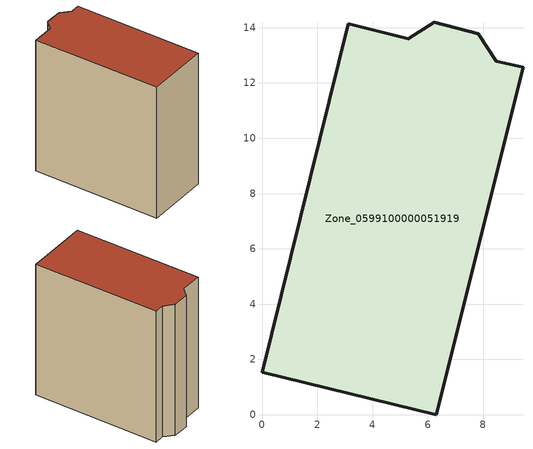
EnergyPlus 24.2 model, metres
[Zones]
Zone_0599100000051919
 floor ground (C_G): 6.3,0 0,1.54 3.12,14.15 5.28,13.61 6.23,14.2 7.82,13.79 8.47,12.79 9.44,12.57 z0
 wall outside (C_F): 0,1.54 6.3,0 9.44,12.57 8.47,12.79 7.82,13.79 6.23,14.2 5.28,13.61 3.12,14.15 0,1.54 z0:14.03
 roof outside (C_R): 5.28,13.61 3.12,14.15 0,1.54 6.3,0 9.44,12.57 8.47,12.79 7.82,13.79 6.23,14.2 z14.03
[BUILDING]
Pand.0599100000051919: North Axis=0; Terrain=City; Loads Convergence Tolerance Value=0.04; Temperature Convergence Tolerance Value=0.4; Solar Distribution=FullExterior; Maximum Number of Warmup Days=25; Minimum Number of Warmup Days=1
[Site:Location]
Rotterdam.The.Hague.AP_ZH_NLD Design_Conditions: Latitude=51.96; Longitude=4.45; Time Zone=1; Elevation=-4.5
[SITE:GROUNDTEMPERATURE:BUILDINGSURFACE]
18, 18, 18, 18, 18, 18, 18, 18, 18, 18, 18, 18
[MATERIAL] Thermal Absorptance=0.9; Solar Absorptance=0.7; Visible Absorptance=0.7
Name | Roughness | Thickness | Conductivity | Density | Specific Heat
G.TI.1946 | MediumSmooth | 0.15 | 1 | 540 | 1210
F.TI.1946 | Rough | 0.3 | 0.857143 | 1920 | 840
R.TI.1946 | MediumRough | 0.2 | 0.1 | 1500 | 1000
[CONSTRUCTION]
C_G: G.TI.1946
C_F: F.TI.1946
C_R: R.TI.1946
[ZONE]
Zone_0599100000051919: Type=1; Multiplier=1; Ceiling Height=Autocalculate; Volume=Autocalculate; Floor Area=autocalculate; Part of Total Floor Area=Yes
[ZONEINFILTRATION:DESIGNFLOWRATE]
Infil_Zone_0599100000051919: Zone or ZoneList or Space or SpaceList=Zone_0599100000051919; Schedule=AlwaysOn; Design Flow Rate Calculation Method=Flow/Area; Flow Rate per Floor Area=0.003; Constant Term Coefficient=1; Temperature Term Coefficient=0; Velocity Term Coefficient=0; Velocity Squared Term Coefficient=0
[HVACTEMPLATE:ZONE:IDEALLOADSAIRSYSTEM]
Zone_0599100000051919: Maximum Heating Supply Air Temperature=50; Minimum Cooling Supply Air Temperature=13; Maximum Heating Supply Air Humidity Ratio=0.0156; Minimum Cooling Supply Air Humidity Ratio=0.0077; Heating Limit=NoLimit; Cooling Limit=NoLimit; Dehumidification Control Type=ConstantSensibleHeatRatio; Cooling Sensible Heat Ratio=0.7; Dehumidification Setpoint=60; Humidification Control Type=None; Humidification Setpoint=30; Outdoor Air Method=None; Outdoor Air Flow Rate per Person=0.00944; Outdoor Air Flow Rate per Zone Floor Area=0; Outdoor Air Flow Rate per Zone=0; Demand Controlled Ventilation Type=None; Outdoor Air Economizer Type=NoEconomizer; Heat Recovery Type=None; Sensible Heat Recovery Effectiveness=0.7; Latent Heat Recovery Effectiveness=0.65
[ZONECONTROL:THERMOSTAT]
ThermostatControl_Zone_0599100000051919: Zone or ZoneList=Zone_0599100000051919; Control Type Schedule=DualSetpointControlType; Control 1=Thermostat_Zone_0599100000051919; Temperature Difference Between Cutout And Setpoint=0
[THERMOSTATSETPOINT:DUALSETPOINT]
Thermostat_Zone_0599100000051919: Heating Setpoint Temperature Schedule=HeatingSetpoint_Zone_0599100000051919; Cooling Setpoint Temperature Schedule=CoolingSetpoint_Zone_0599100000051919
[SCHEDULE:COMPACT]
HeatingSetpoint_Zone_0599100000051919: Through: 12/31, For: AllDays, Until: 24:00, 21
CoolingSetpoint_Zone_0599100000051919: Through: 12/31, For: AllDays, Until: 24:00, 24
DualSetpointControlType: Through: 12/31, For: AllDays, Until: 24:00, 4
AlwaysOn: Through: 12/31, For: AllDays, Until: 24:00, 1
